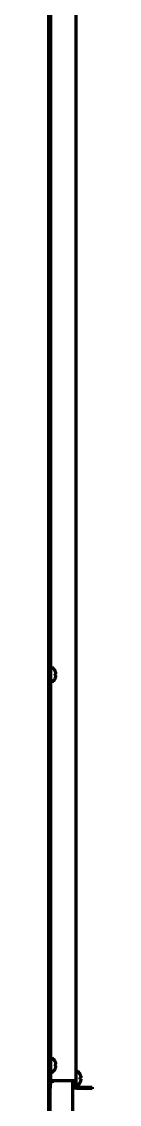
# Model space of a CAD drawing. Header units: inches. Extents: x -3022 to 7311, y 343 to 5680.
# Drawn here: x 2015 to 2039, y 2583 to 3187 of the extents above; entities that cross this region are included whole.
import ezdxf

# ---------------------------------------------------------------- set-up
doc = ezdxf.new("R2010")
doc.units = ezdxf.units.IN

msp = doc.modelspace()

# ---------------------------------------------------------------- linework, layer by layer
at = {"linetype": 'Continuous', "lineweight": 70}
for p, q in [((2029.96, 3920.09), (2029.96, 2595.89)), ((2014.96, 2257.29), (2014.96, 3908.79)), ((2015.16, 3908.79), (2015.16, 2597.89)), ((2015.96, 3908.79), (2015.96, 2597.89)), ((2015.05, 2824.29), (2014.96, 2824.45)), ((2015.16, 2824.29), (2015.05, 2824.29)), ((2015.05, 2821.09), (2015.05, 2824.29)), ((2016.56, 2826.69), (2016.36, 2826.69)), ((2018.4, 2824.99), (2018.44, 2824.99)), ((2014.96, 2820.94), (2015.05, 2821.09)), ((2015.05, 2821.09), (2015.16, 2821.09)), ((2016.36, 2818.69), (2016.56, 2818.69)), ((2018.44, 2820.39), (2018.4, 2820.39)), ((2015.05, 2606.29), (2014.96, 2606.45)), ((2015.05, 2603.09), (2015.05, 2606.29)), ((2015.16, 2606.29), (2015.05, 2606.29)), ((2016.56, 2608.69), (2016.36, 2608.69)), ((2018.4, 2606.99), (2018.44, 2606.99)), ((2014.96, 2602.94), (2015.05, 2603.09)), ((2015.05, 2603.09), (2015.16, 2603.09)), ((2016.36, 2600.69), (2016.56, 2600.69)), ((2018.44, 2602.39), (2018.4, 2602.39)), ((2030.56, 2601.29), (2030.36, 2601.29)), ((2032.4, 2599.59), (2032.44, 2599.59)), ((2014.96, 2594.79), (2015.76, 2594.79)), ((2015.16, 2595.89), (2015.16, 2597.89)), ((2015.16, 2595.89), (2015.96, 2595.89)), ((2016.76, 2594.79), (2015.76, 2594.79)), ((2015.76, 2594.79), (2015.76, 2591.79)), ((2015.96, 2597.89), (2015.96, 2595.89)), ((2015.96, 2595.89), (2016.96, 2595.89)), ((2016.76, 2595.89), (2016.76, 2594.79)), ((2028.16, 2595.89), (2016.96, 2595.89)), ((2029.96, 2595.89), (2028.16, 2595.89)), ((2028.46, 2280.09), (2028.46, 2595.89)), ((2028.46, 2595.54), (2028.66, 2595.19)), ((2028.66, 2595.89), (2028.66, 2595.19)), ((2028.66, 2595.19), (2028.76, 2595.19)), ((2028.76, 2595.19), (2028.76, 2595.89)), ((2028.76, 2595.19), (2029.05, 2595.69)), ((2029.05, 2595.69), (2029.05, 2595.89)), ((2029.05, 2595.69), (2029.16, 2595.69)), ((2029.16, 2595.89), (2029.16, 2593.21)), ((2029.96, 2595.89), (2029.96, 2593.21)), ((2030.36, 2593.29), (2030.56, 2593.29)), ((2032.44, 2594.99), (2032.4, 2594.99)), ((2015.76, 2283.09), (2015.76, 2591.79)), ((2029.16, 2591.89), (2029.16, 2593.21)), ((2029.96, 2591.89), (2029.16, 2591.89)), ((2029.96, 2593.21), (2029.96, 2591.89)), ((2030.89, 2591.83), (2036.15, 2591.65)), ((2030.92, 2592.63), (2036.18, 2592.45)), ((2039.15, 2591.54), (2036.15, 2591.65)), ((2036.18, 2592.45), (2039.18, 2592.34)), ((2039.18, 2592.34), (2039.15, 2591.54))]:
    msp.add_line(p, q, dxfattribs=at)
for centre, radius, start, end in [((2016.36, 2826.29), 0.4, 90, 180), ((2016.56, 2826.29), 0.4, 59.69882, 90), ((2014.34, 2822.49), 4.8, 31.58373, 59.69882), ((2014.66, 2822.69), 3.78, 0.00345, 7.60407), ((2016.36, 2819.09), 0.4, 180, 270), ((2016.56, 2819.09), 0.4, 270, 300.30118), ((2014.34, 2822.89), 4.8, 300.30118, 328.41865), ((2014.66, 2822.69), 3.78, 352.39595, 359.99653), ((2016.36, 2608.29), 0.4, 90, 180), ((2016.56, 2608.29), 0.4, 59.69882, 90), ((2014.34, 2604.49), 4.8, 31.58373, 59.69882), ((2016.36, 2601.09), 0.4, 180, 270), ((2016.56, 2601.09), 0.4, 270, 300.30118), ((2014.34, 2604.89), 4.8, 300.30118, 328.41865), ((2014.66, 2604.69), 3.78, 0.00345, 7.60407), ((2014.66, 2604.69), 3.78, 352.39595, 359.99653), ((2030.36, 2600.89), 0.4, 90, 180), ((2030.56, 2600.89), 0.4, 59.69882, 90), ((2028.34, 2597.09), 4.8, 31.58373, 59.69882), ((2030.36, 2593.69), 0.4, 180, 270), ((2030.96, 2593.63), 1, 180, 268), ((2030.56, 2593.69), 0.4, 270, 300.30118), ((2028.34, 2597.49), 4.8, 300.30118, 328.41865), ((2028.66, 2597.29), 3.78, 0.00345, 7.60407), ((2028.66, 2597.29), 3.78, 352.39595, 359.99653), ((2030.96, 2593.63), 1.8, 236.25101, 268)]:
    msp.add_arc(centre, radius, start, end, dxfattribs=at)
for points in [[(2018.95, 2823.69), (2018.94, 2823.75), (2018.91, 2823.85), (2018.86, 2824.02), (2018.8, 2824.17), (2018.74, 2824.33), (2018.68, 2824.48), (2018.6, 2824.64), (2018.51, 2824.8), (2018.44, 2824.93), (2018.4, 2824.99)], [(2018.95, 2823.19), (2018.96, 2823.22), (2018.96, 2823.26), (2018.97, 2823.33), (2018.97, 2823.41), (2018.97, 2823.48), (2018.97, 2823.55), (2018.96, 2823.62), (2018.96, 2823.67), (2018.95, 2823.69)], [(2018.95, 2822.19), (2018.94, 2822.19), (2018.91, 2822.19), (2018.86, 2822.19), (2018.8, 2822.19), (2018.74, 2822.19), (2018.68, 2822.19), (2018.6, 2822.19), (2018.51, 2822.19), (2018.44, 2822.19), (2018.4, 2822.19)], [(2018.95, 2821.69), (2018.96, 2821.72), (2018.96, 2821.77), (2018.97, 2821.84), (2018.97, 2821.91), (2018.97, 2821.98), (2018.97, 2822.05), (2018.96, 2822.12), (2018.96, 2822.17), (2018.95, 2822.19)], [(2018.95, 2605.69), (2018.94, 2605.75), (2018.91, 2605.85), (2018.86, 2606.02), (2018.8, 2606.17), (2018.74, 2606.33), (2018.68, 2606.48), (2018.6, 2606.64), (2018.51, 2606.8), (2018.44, 2606.93), (2018.4, 2606.99)], [(2018.95, 2605.19), (2018.96, 2605.22), (2018.96, 2605.26), (2018.97, 2605.33), (2018.97, 2605.41), (2018.97, 2605.48), (2018.97, 2605.55), (2018.96, 2605.62), (2018.96, 2605.67), (2018.95, 2605.69)], [(2018.95, 2604.19), (2018.94, 2604.19), (2018.91, 2604.19), (2018.86, 2604.19), (2018.8, 2604.19), (2018.74, 2604.19), (2018.68, 2604.19), (2018.6, 2604.19), (2018.51, 2604.19), (2018.44, 2604.19), (2018.4, 2604.19)], [(2018.95, 2603.69), (2018.96, 2603.72), (2018.96, 2603.77), (2018.97, 2603.84), (2018.97, 2603.91), (2018.97, 2603.98), (2018.97, 2604.05), (2018.96, 2604.12), (2018.96, 2604.17), (2018.95, 2604.19)], [(2032.95, 2598.29), (2032.94, 2598.35), (2032.91, 2598.45), (2032.86, 2598.62), (2032.8, 2598.77), (2032.74, 2598.93), (2032.68, 2599.08), (2032.6, 2599.24), (2032.51, 2599.4), (2032.44, 2599.53), (2032.4, 2599.59)], [(2032.95, 2596.79), (2032.94, 2596.79), (2032.91, 2596.79), (2032.86, 2596.79), (2032.8, 2596.79), (2032.74, 2596.79), (2032.68, 2596.79), (2032.6, 2596.79), (2032.51, 2596.79), (2032.44, 2596.79), (2032.4, 2596.79)], [(2032.95, 2597.79), (2032.96, 2597.82), (2032.96, 2597.86), (2032.97, 2597.93), (2032.97, 2598.01), (2032.97, 2598.08), (2032.97, 2598.15), (2032.96, 2598.22), (2032.96, 2598.27), (2032.95, 2598.29)], [(2032.95, 2596.29), (2032.96, 2596.32), (2032.96, 2596.37), (2032.97, 2596.44), (2032.97, 2596.51), (2032.97, 2596.58), (2032.97, 2596.65), (2032.96, 2596.72), (2032.96, 2596.77), (2032.95, 2596.79)]]:
    msp.add_open_spline(points, degree=3, dxfattribs=at)
for points in [[(2018.4, 2823.19), (2018.53, 2823.19), (2018.64, 2823.19), (2018.77, 2823.19), (2018.81, 2823.19), (2018.89, 2823.19), (2018.92, 2823.19), (2018.95, 2823.19)], [(2018.4, 2820.39), (2018.53, 2820.59), (2018.64, 2820.8), (2018.77, 2821.13), (2018.81, 2821.24), (2018.89, 2821.46), (2018.92, 2821.58), (2018.95, 2821.69)], [(2018.4, 2605.19), (2018.53, 2605.19), (2018.64, 2605.19), (2018.77, 2605.19), (2018.81, 2605.19), (2018.89, 2605.19), (2018.92, 2605.19), (2018.95, 2605.19)], [(2018.4, 2602.39), (2018.53, 2602.59), (2018.64, 2602.8), (2018.77, 2603.13), (2018.81, 2603.24), (2018.89, 2603.46), (2018.92, 2603.58), (2018.95, 2603.69)], [(2032.4, 2597.79), (2032.53, 2597.79), (2032.64, 2597.79), (2032.77, 2597.79), (2032.81, 2597.79), (2032.89, 2597.79), (2032.92, 2597.79), (2032.95, 2597.79)], [(2032.4, 2594.99), (2032.53, 2595.19), (2032.64, 2595.4), (2032.77, 2595.73), (2032.81, 2595.84), (2032.89, 2596.06), (2032.92, 2596.18), (2032.95, 2596.29)]]:
    msp.add_open_spline(points, degree=3, knots=[0, 0, 0, 0, 0.5, 0.5, 0.75, 0.75, 1, 1, 1, 1], dxfattribs=at)

doc.saveas('drawing.dxf')
